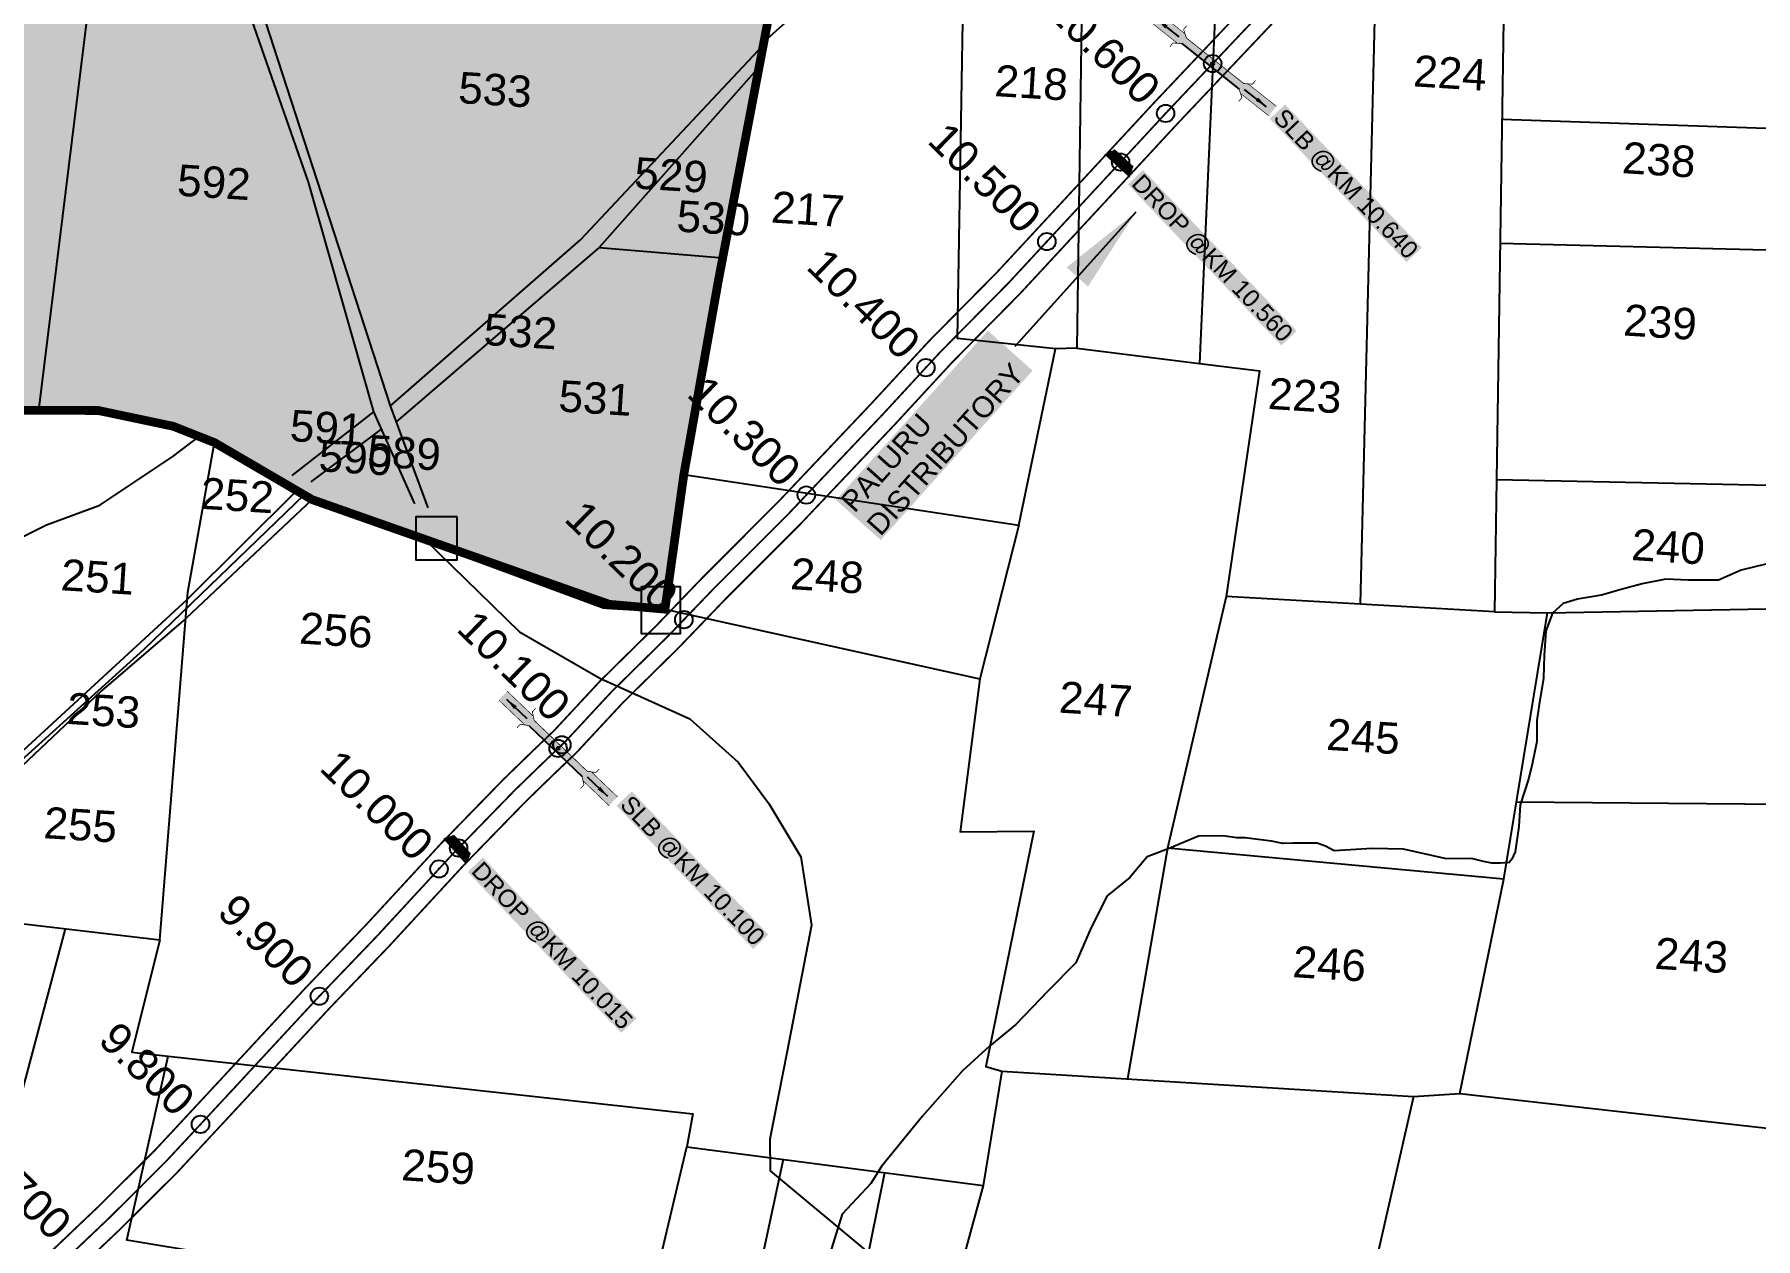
# Model space of a CAD drawing. Header units: inches. Extents: x 201618 to 222325, y 1599056 to 1612709.
# Drawn here: x 206832 to 207819, y 1605754 to 1606445 of the extents above; entities that cross this region are included whole.
import ezdxf
from ezdxf.enums import TextEntityAlignment as Align

# ---------------------------------------------------------------- set-up
doc = ezdxf.new("R2010")
doc.units = ezdxf.units.IN
doc.header["$LTSCALE"] = 15
doc.header["$MEASUREMENT"] = 0
doc.header["$PDMODE"] = 32
doc.header["$PDSIZE"] = 10
doc.linetypes.add('ACAD_ISO02W100', pattern=[15, 12, -3])
doc.linetypes.add('HIDDEN2', pattern=[0.1875, 0.125, -0.0625])
for name, color, linetype in [('CANAL1', 7, 'Continuous'), ('CSMark', 72, 'Continuous'), ('PLOT', 7, 'Continuous'), ('PLOTS NO', 7, 'Continuous'), ('RE REMARKS', 7, 'Continuous'), ('ROAD', 1, 'Continuous'), ('STREAM', 4, 'Continuous'), ('STRUCTURE', 5, 'Continuous'), ('text2', 7, 'Continuous'), ('VILLAGE BOUNDARY STONES', 1, 'Continuous'), ('VILLAGE BOUNDAY', 5, 'Continuous'), ('WUA-12', 3, 'Continuous')]:
    doc.layers.add(name, color=color, linetype=linetype)
doc.styles.get("Standard").update_dxf_attribs({"font": 'arial.ttf'})
doc.dimstyles.get("Standard").update_dxf_attribs({"dimtxt": 0.18, "dimasz": 0.18, "dimexe": 0.18, "dimexo": 0.0625, "dimgap": 0.09, "dimtad": 0, "dimtih": 1, "dimtoh": 1, "dimdec": 4, "dimzin": 0, "dimdsep": 46, "dimtxsty": 'Standard', "dimcen": 0.09, "dimadec": 0, "dimazin": 0, "dimtfac": 1, "dimtdec": 4, "dimtofl": 0, "dimtmove": 0, "dimatfit": 3, "dimfxl": 1, "dimtolj": 1, "dimtzin": 0, "dimarcsym": 0})

# ---------------------------------------------------------------- blocks, each defined once
blk = doc.blocks.new('DROP')
h = blk.add_hatch()
h.set_pattern_fill('ANSI31', color=1, scale=10, angle=45)
h.set_pattern_definition([(90, (-324.4107, -25.7687), (-1.25, 0), [])])
h.paths.add_polyline_path([(-9.9, -4.3), (-13.8, 4.1), (13.8, 4.1), (10.2, -4.3)])
at = {"layer": 'STRUCTURE', "color": 5, "const_width": 0.49}
blk.add_lwpolyline([(-9.9, -4.3), (-13.8, 4.1), (13.8, 4.1), (10.2, -4.3), (-9.9, -4.3)], dxfattribs=at)
at = {"layer": 'STRUCTURE', "color": 5}
blk.add_circle((0, 0), 1.33, dxfattribs=at)
blk = doc.blocks.new('SLB')
at = {"layer": 'STRUCTURE'}
h = blk.add_hatch(dxfattribs=at)
h.set_pattern_fill('DOTS', color=6, scale=20, angle=320.3722, style=0)
h.set_pattern_definition([(320.372247934, (-159.4327, -72.9564), (1.2786241598, 0.5641323054), [0, -1.25])])
h.paths.add_polyline_path([(769699.5, 1706871.1), (769699.5, 1706861.1), (769729.1, 1706861.1), (769732.1, 1706863.1), (769792.1, 1706863.1), (769795.1, 1706861.1), (769824.7, 1706861.1), (769824.7, 1706871.1), (769795.1, 1706871.1), (769792.1, 1706869.1), (769732.1, 1706869.1), (769729.1, 1706871.1)])
at = {"layer": 'STRUCTURE', "color": 6, "linetype": 'ACAD_ISO02W100', "ltscale": 0.5, "const_width": 0.5}
for points in [[(769699.5, 1706871.1), (769729.1, 1706871.1)], [(769795.1, 1706871.1), (769824.7, 1706871.1)], [(769699.5, 1706861.1), (769729.1, 1706861.1)], [(769795.1, 1706861.1), (769824.7, 1706861.1)]]:
    blk.add_lwpolyline(points, dxfattribs=at)
at = {"layer": 'STRUCTURE', "color": 6, "const_width": 0.628}
for points in [[(769726.1, 1706877.1), (769726.1, 1706873.1), (769732.1, 1706869.1), (769792.1, 1706869.1), (769798.1, 1706873.1), (769798.1, 1706877.1)], [(769726.1, 1706855.1), (769726.1, 1706859.1), (769732.1, 1706863.1), (769792.1, 1706863.1), (769798.1, 1706859.1), (769798.1, 1706855.1)]]:
    blk.add_lwpolyline(points, dxfattribs=at)
at = {"layer": 'STRUCTURE', "color": 6}
blk.add_lwpolyline([(769732.1, 1706863.1), (769792.1, 1706863.1)], dxfattribs=at)
blk.add_lwpolyline([(769732.1, 1706863.1), (769792.1, 1706863.1)], dxfattribs=at)
at = {"layer": 'STRUCTURE', "color": 0}
blk.add_circle((769762.1, 1706866.1), 1.24, dxfattribs=at)
for points in [[(769703.8, 1706866), (769726.7, 1706866)], [(769818.6, 1706865.8), (769795.7, 1706865.8)]]:
    blk.add_leader(points, dimstyle='Standard', override={"dimasz": 10, "dimgap": 0.09, "dimtad": 0}, dxfattribs=at)

msp = doc.modelspace()

# ---------------------------------------------------------------- hatches: boundary and pattern name
at = {"layer": 'PLOTS NO', "true_color": 0xfeeab9}
h = msp.add_hatch(color=254, dxfattribs=at)
h.dxf.hatch_style = 1
h.paths.add_polyline_path([(205979.5, 1606260.42), (206034.38, 1606504.71), (206063.39, 1606602.7), (206088.77, 1606747.79), (206095.38, 1606767.18), (206159.39, 1606820.4), (206378.87, 1606740.66), (206428.65, 1606755.64), (206487.37, 1606803.49), (206531.73, 1606865.76), (206657.38, 1606960.14), (206774.11, 1607007.25), (206782.3, 1607014.2), (206890.55, 1607064.37), (207012.08, 1607063.88), (207090.31, 1607121.05), (207191.19, 1607131.45), (207296.84, 1607161.92), (207285.09, 1606911.15), (207289.99, 1606807.04), (207283.44, 1606647.08), (207253.3, 1606455.19), (207226.93, 1606316.89), (207204.61, 1606192.44), (207193.8, 1606115.28), (207158.8, 1606117.37), (207055.97, 1606155.41), (206991.53, 1606178.11), (206964.36, 1606194.08), (206935.51, 1606210.84), (206924.84, 1606215.24), (206910.16, 1606220.19), (206889.55, 1606224.53), (206869.16, 1606228.65), (206835.05, 1606229.12), (206799.88, 1606229.2), (206742.81, 1606228.83), (206699.48, 1606220.07), (206648.33, 1606210.28), (206510.46, 1606198.38), (206368.69, 1606243.89), (206258.65, 1606248.22), (206174.88, 1606251.71), (206128.43, 1606253.59), (206099.77, 1606254.03), (206047.69, 1606256.85)])

# ---------------------------------------------------------------- linework, layer by layer
at = {"layer": 'CANAL1', "color": 200, "const_width": 1}
for points in [[(206842.9, 1605747.85), (206869.38, 1605773.03), (206901.28, 1605804.82), (206939.47, 1605845.91), (206988.21, 1605898.56), (207022.53, 1605934.34), (207065.7, 1605981.16), (207101.4, 1606017.85), (207118.4, 1606034.36), (207130.29, 1606045.7), (207156.75, 1606074.2), (207188.78, 1606105.77), (207215.47, 1606133.52), (207258.81, 1606176.93), (207312.45, 1606233.56), (207345.27, 1606269.13), (207384.27, 1606308.62), (207424.95, 1606352.53), (207474.45, 1606406.01), (207539.47, 1606474.78)], [(206855.57, 1605735.07), (206881.94, 1605760.13), (206914.23, 1605792.31), (206952.66, 1605833.67), (207001.31, 1605886.22), (207035.64, 1605922.01), (207078.77, 1605968.78), (207114.12, 1606005.12), (207130.89, 1606021.39), (207143.11, 1606033.06), (207169.67, 1606061.66), (207201.59, 1606093.12), (207228.33, 1606120.92), (207271.72, 1606164.38), (207325.6, 1606221.26), (207358.3, 1606256.7), (207397.28, 1606296.18), (207438.16, 1606340.3), (207487.6, 1606393.72), (207552.59, 1606462.46)]]:
    msp.add_lwpolyline(points, dxfattribs=at)
at = {"layer": 'CANAL1', "color": 1, "linetype": 'HIDDEN2', "ltscale": 4, "const_width": 1}
msp.add_lwpolyline([(206849.24, 1605741.46), (206875.66, 1605766.58), (206907.75, 1605798.56), (206946.07, 1605839.79), (206994.76, 1605892.39), (207029.08, 1605928.18), (207072.23, 1605974.97), (207107.76, 1606011.49), (207124.64, 1606027.87), (207136.7, 1606039.38), (207163.21, 1606067.93), (207195.18, 1606099.44), (207221.9, 1606127.22), (207265.26, 1606170.65), (207319.03, 1606227.41), (207351.79, 1606262.92), (207390.77, 1606302.4), (207431.55, 1606346.41), (207481.03, 1606399.86), (207546.03, 1606468.62)], dxfattribs=at)
at = {"layer": 'PLOT'}
for points in [[(207058.08, 1606173.32), (207036.37, 1606231.98), (206935.08, 1606543.87), (206845.4, 1606795.08), (206782.32, 1607014.17), (207013.92, 1607038.99), (206998.37, 1606546.96), (206935.08, 1606543.87)], [(206088.77, 1606747.79), (206176.4, 1606736.83), (206172.22, 1606715.05), (206243.91, 1606702.78), (206428.65, 1606755.64), (206487.37, 1606803.49), (206815.15, 1606831.76), (206882.59, 1606651.06), (206925.69, 1606542.31), (206989.22, 1606360.29), (207026.64, 1606228.41), (207050.16, 1606175.68)], [(207366.03, 1606543.61), (207434.72, 1606600.67), (207429.89, 1606265.02), (207417.76, 1606264.59)], [(206925.69, 1606542.31), (206896.72, 1606525.88), (206865.51, 1606480.75), (206834.61, 1606229.28)], [(207396.69, 1606163.55), (207417.76, 1606264.59), (207361.57, 1606270.61), (207366.03, 1606543.61), (207250.59, 1606440.98)], [(207602.92, 1606539.13), (207512.68, 1606535.32), (207500.3, 1606256.22)], [(207592.51, 1606118.16), (207602.92, 1606539.13), (207675.83, 1606541.3), (207670.47, 1606189.39)], [(207036.37, 1606231.98), (207145.32, 1606327.1), (207250.2, 1606438.96)], [(207247.8, 1606426.38), (207156.12, 1606322.71), (207039.76, 1606222.83)], [(207875.69, 1606389.35), (207673.62, 1606396.21)], [(207156.12, 1606322.71), (207226.93, 1606316.89)], [(207672.54, 1606325.24), (207893.95, 1606319.74)], [(207429.89, 1606265.02), (207500.3, 1606256.22), (207534.61, 1606251.93), (207515.64, 1606122.61), (207481.9, 1605978.22), (207459.05, 1605845.87)], [(207026.64, 1606228.41), (206979.83, 1606191.95)], [(207031.09, 1606218.44), (206990.76, 1606188.4)], [(206657.06, 1605954.73), (206904.22, 1605925.65), (206920.27, 1606125.07), (206935.51, 1606210.84)], [(207204.61, 1606192.44), (207396.69, 1606163.55), (207374.39, 1606075.33)], [(207956.88, 1605821.69), (207994.05, 1606039.84), (208004.34, 1606092.44), (207981.89, 1606118.28), (207964.01, 1606145.82), (207938.95, 1606184), (207670.47, 1606189.39), (207669.37, 1606113.72), (207699.73, 1606113.28), (207981.89, 1606118.28)], [(206376.61, 1605630.13), (206456.09, 1605698.57), (206643.59, 1605899.22), (206719.5, 1605947.38), (206780.15, 1605992.31), (206919.93, 1606120.78), (206982.69, 1606183.28)], [(206991.53, 1606178.11), (206919.05, 1606109.94), (206870.83, 1606068.48), (206779.3, 1605982.19), (206728.34, 1605946.34), (206639.66, 1605883), (206578.41, 1605816.63), (206460.95, 1605694.28), (206378.06, 1605621.9)], [(207193.8, 1606115.28), (207374.39, 1606075.33), (207363.06, 1605987.64), (207405.31, 1605988.01), (207377.85, 1605852.93), (207386.91, 1605850.35), (207376.18, 1605784.71)], [(207669.37, 1606113.72), (207515.64, 1606122.61)], [(207674.66, 1605960.35), (207699.73, 1606113.28)], [(207987.57, 1606001.82), (207681.9, 1606004.51)], [(207649.54, 1605837.52), (207674.66, 1605960.35), (207481.9, 1605978.22)], [(206726.38, 1605466.93), (206850.15, 1605932.01)], [(206904.22, 1605925.65), (206888.17, 1605861.25), (207209.86, 1605825.84), (207206.29, 1605806.93), (207376.18, 1605784.71), (207354.74, 1605706.39), (207370.62, 1605697.7), (207286.53, 1605297.07)], [(207034.97, 1605728.48), (206885.19, 1605753.28), (206908.94, 1605858.97)], [(207386.91, 1605850.35), (207622.95, 1605835.71), (207561.1, 1605563.68)], [(207622.95, 1605835.71), (207649.54, 1605837.52), (207829.23, 1605817.3), (207911.61, 1605829.39), (207872.32, 1605630.56), (207708.95, 1605651.68), (207689.5, 1605502.89), (207677.69, 1605349.98), (207629.53, 1605355.15)], [(207099.27, 1605355.32), (207206.29, 1605806.93)], [(207261.55, 1605799.7), (207159.75, 1605325.13)], [(207221.16, 1605303.7), (207319.76, 1605792.09)]]:
    msp.add_lwpolyline(points, dxfattribs=at)
at = {"layer": 'ROAD'}
for points in [[(206986.89, 1606180.82), (206895.08, 1606092.13), (206781.99, 1605989.97), (206668.16, 1605908.75), (206632.19, 1605881.39), (206575.56, 1605819.6), (206457.36, 1605695.16), (206377.46, 1605625.34)], [(207055.97, 1606155.41), (207110.38, 1606102.35), (207156.37, 1606075.8), (207208.08, 1606052.42), (207235.74, 1606027.51), (207253.36, 1606003.88), (207271.63, 1605973.21), (207277.79, 1605933.98), (207263.78, 1605861.74), (207254, 1605811.3), (207254.02, 1605793.11), (207313.46, 1605743.63), (207438.21, 1605621.65), (207519.3, 1605525.49), (207580.86, 1605459.55), (207669.21, 1605326.17), (207697.52, 1605301.39), (207762.29, 1605193.38)]]:
    msp.add_lwpolyline(points, dxfattribs=at)
at = {"layer": 'STREAM'}
for points in [[(206534.41, 1606122.3), (206562.72, 1606132.13), (206578.29, 1606132.14), (206589.44, 1606132.15), (206599.11, 1606136.37), (206617.41, 1606133.65), (206634.87, 1606133.67), (206651.5, 1606133.69), (206667.27, 1606131.39), (206683.46, 1606135.19), (206702.36, 1606136.48), (206719.22, 1606138.37), (206741.52, 1606140.32), (206754.79, 1606139.26), (206776.01, 1606140.05), (206790.83, 1606144.06), (206804.05, 1606148.08), (206822.73, 1606155.43), (206839.28, 1606163.71), (206869.8, 1606175.01), (206911.72, 1606202.78), (206926.68, 1606214.32)], [(207832.03, 1606142.85), (207810.83, 1606137.64), (207797.85, 1606132.01), (207780.54, 1606131.99), (207767.56, 1606132.41), (207754.15, 1606129.8), (207741.17, 1606126.33), (207730.78, 1606123.3), (207716.94, 1606121.12), (207708.72, 1606118.52), (207702.67, 1606112.9), (207698.78, 1606102.95), (207697.93, 1606088.69), (207697.51, 1606075.72), (207694.93, 1606060.59), (207693.64, 1606051.52), (207693.65, 1606039.41), (207691.07, 1606026.45), (207688.91, 1606017.8), (207684.17, 1606003.1), (207683.31, 1605990.57), (207681.17, 1605976.02), (207679.37, 1605971.94), (207677.83, 1605970.01), (207672.82, 1605969.53), (207667.87, 1605969.53), (207663.12, 1605970.59), (207656.23, 1605972.19), (207641.79, 1605972.04), (207634.23, 1605973.77), (207617.16, 1605977.72), (207599.24, 1605977.92), (207577.56, 1605976.72), (207572.52, 1605979.39), (207567.79, 1605981), (207553.73, 1605981.09), (207548.05, 1605980.87), (207541.61, 1605982.26), (207533.99, 1605983.22), (207526.37, 1605984.17), (207521.75, 1605984.17), (207513.6, 1605985.36), (207499.6, 1605985), (207483.2, 1605978.25), (207470.25, 1605973.24), (207460.41, 1605961.32), (207447.42, 1605950.8), (207438.16, 1605932.68), (207429.33, 1605912.36), (207413.43, 1605896.44), (207394.88, 1605876.99), (207379.86, 1605864.61), (207364.39, 1605850.47), (207341.43, 1605824.39), (207318.02, 1605795.66), (207311.84, 1605785.94), (207295.38, 1605768.18), (207288.41, 1605745.53)]]:
    msp.add_lwpolyline(points, dxfattribs=at)
at = {"layer": 'text2', "color": 3}
for p in [(207507.83, 1606428.22), (207455, 1606371.74), (207132.53, 1606035.4), (207075.46, 1605978.29)]:
    msp.add_point(p, dxfattribs=at)
at = {"layer": 'text2', "color": 2, "linetype": 'Continuous'}
for p in [(207480.83, 1606399.65), (207412.75, 1606326.12), (207343.39, 1606253.82), (207274.83, 1606180.75), (207204.62, 1606109.25), (207134.72, 1606037.49), (207064.23, 1605966.3), (206995.61, 1605893.28), (206927.48, 1605819.8)]:
    msp.add_point(p, dxfattribs=at)
at = {"layer": 'VILLAGE BOUNDARY STONES'}
for points in [[(207074.71, 1606168.28), (207050.97, 1606168.26), (207051, 1606143.55), (207074.73, 1606143.57)], [(207180.34, 1606128.29), (207202.56, 1606128.31), (207202.59, 1606101.08), (207180.37, 1606101.06)]]:
    msp.add_lwpolyline(points, close=True, dxfattribs=at)
at = {"layer": 'VILLAGE BOUNDAY', "linetype": 'ACAD_ISO02W100', "ltscale": 0.2, "const_width": 5}
msp.add_lwpolyline([(207461.01, 1608131.43), (207387.21, 1607702.63), (207338.84, 1607419.09), (207297.51, 1607176.24), (207285.09, 1606911.15), (207289.99, 1606807.04), (207289.12, 1606687.51), (207283.44, 1606647.08), (207253.3, 1606455.19), (207224.33, 1606303.27), (207204.61, 1606192.44), (207193.8, 1606115.28), (207161.91, 1606118.08), (206991.53, 1606178.11), (206935.51, 1606210.84), (206911.83, 1606220.19), (206868.34, 1606229.37), (206740.62, 1606229.05), (206649.08, 1606211.68), (206592.77, 1606205.17), (206510.46, 1606198.38), (206510.46, 1606198.38), (206368.69, 1606243.89)], dxfattribs=at)
at = {"layer": 'WUA-12', "color": 15, "const_width": 4}
msp.add_lwpolyline([(206782.3, 1607014.2), (206890.55, 1607064.37), (207012.08, 1607063.88), (207090.31, 1607121.05), (207191.19, 1607131.45), (207296.84, 1607161.92), (207285.09, 1606911.15), (207289.99, 1606807.04), (207283.44, 1606647.08), (207253.3, 1606455.19), (207226.93, 1606316.89), (207204.61, 1606192.44), (207193.8, 1606115.28), (207158.8, 1606117.37), (207055.97, 1606155.41), (206991.53, 1606178.11), (206964.36, 1606194.08), (206935.51, 1606210.84), (206924.84, 1606215.24), (206910.16, 1606220.19), (206889.55, 1606224.53), (206869.16, 1606228.65), (206835.05, 1606229.12), (206799.88, 1606229.2)], dxfattribs=at)
at = {"layer": 'WUA-12', "const_width": 3}
msp.add_lwpolyline([(206782.3, 1607014.2), (206890.55, 1607064.37), (207012.08, 1607063.88), (207090.31, 1607121.05), (207191.19, 1607131.45), (207296.84, 1607161.92), (207285.09, 1606911.15), (207289.99, 1606807.04), (207283.44, 1606647.08), (207253.3, 1606455.19), (207226.93, 1606316.89), (207204.61, 1606192.44), (207193.8, 1606115.28), (207158.8, 1606117.37), (207055.97, 1606155.41), (206991.53, 1606178.11), (206964.36, 1606194.08), (206935.51, 1606210.84), (206924.84, 1606215.24), (206910.16, 1606220.19), (206889.55, 1606224.53), (206869.16, 1606228.65), (206835.05, 1606229.12), (206799.88, 1606229.2)], dxfattribs=at)

# ---------------------------------------------------------------- block references
for p, xscale, yscale, zscale, rotation in [((207455, 1606371.74), 0.7000000000000001, 0.7000000000000001, 0.7000000000000001, 137.5678809288081), ((207075.46, 1605978.29), 0.7, 0.7, 0.7, 131.6012799622036)]:
    msp.add_blockref('DROP', p, dxfattribs=dict(xscale=xscale, yscale=yscale, zscale=zscale, rotation=rotation))
at = {"layer": 'STRUCTURE', "color": 0}
for p, xscale, yscale, zscale, rotation in [((-957798.91, 1006458.48), 0.7, 0.7, 0.7, 321.5165361677001), ((-1008678.84, 1116437.4), 0.7000000000000001, 0.7000000000000001, 0.7000000000000001, 316.2086837625144)]:
    msp.add_blockref('SLB', p, dxfattribs=dict(at, xscale=xscale, yscale=yscale, zscale=zscale, rotation=rotation))

# ---------------------------------------------------------------- texts
at = {"layer": 'CSMark', "color": 1}
for s, p in [('10.600', (207418.03, 1606463.38)), ('10.500', (207349.75, 1606389.64)), ('10.400', (207280.39, 1606317.34)), ('10.300', (207211.83, 1606244.27)), ('10.200', (207141.62, 1606172.77)), ('10.100', (207079.79, 1606109.69)), ('10.000', (207001.23, 1606029.81)), ('9.900', (206942.52, 1605947.1)), ('9.800', (206874.39, 1605873.62)), ('9.700', (206803.79, 1605802.55))]:
    msp.add_text(s, height=18, rotation=315.7011, dxfattribs=at).set_placement(p, align=Align.MIDDLE_LEFT)
at = {"layer": 'PLOTS NO'}
for s, p in [('224', (207622.45, 1606415.2)), ('533', (207074.95, 1606405.63)), ('218', (207382.37, 1606409.61)), ('238', (207742.17, 1606365.42)), ('529', (207175.82, 1606356.67)), ('592', (206913.75, 1606352.52)), ('217', (207254.29, 1606337.09)), ('530', (207200.1, 1606331.97)), ('532', (207089.49, 1606266.91)), ('239', (207742.9, 1606272.31)), ('531', (207132.41, 1606228.75)), ('223', (207539.21, 1606230.18)), ('591', (206978.36, 1606211.77)), ('589', (207022.83, 1606197.38)), ('590', (206994.91, 1606194.48)), ('252', (206927.08, 1606172.9)), ('240', (207747.5, 1606143.5)), ('251', (206847.04, 1606126.17)), ('248', (207265.32, 1606126.79)), ('256', (206983.73, 1606095.61)), ('253', (206850.46, 1606049.53)), ('247', (207419.34, 1606055.99)), ('245', (207572.66, 1606034.64)), ('255', (206837.17, 1605983.98)), ('243', (207760.86, 1605909.07)), ('246', (207553.26, 1605904.26)), ('259', (207042.32, 1605787.76))]:
    msp.add_text(s, height=18, rotation=356.38964, dxfattribs=at).set_placement(p)
at = {"layer": 'STRUCTURE', "color": 5, "attachment_point": 1, "bg_fill": 1, "box_fill_scale": 1.1, "bg_fill_color": 7, "bg_fill_true_color": 16777215, "bg_fill_transparency": 0}
for s, insert, char_height, width, rotation in [('SLB @KM 10.640', (207549.29, 1606403.35), 10, 111.4643, 313.63342), ('DROP @KM 10.560', (207467.87, 1606365.76), 10, 125.5297, 313.63342), ('{\\C1;PALURU DISTRIBUTORY }', (207293.54, 1606177.99), 12, 128.0831, 48.13732), ('SLB @KM 10.100', (207174.72, 1606009.38), 10, 111.4643, 313.63342), ('DROP @KM 10.015', (207089.38, 1605971.43), 10, 125.5297, 313.63342)]:
    msp.add_mtext(s, dxfattribs=dict(at, insert=insert, char_height=char_height, width=width, rotation=rotation))

# ---------------------------------------------------------------- leaders
at = {"layer": 'RE REMARKS', "color": 1}
msp.add_leader([(207463.67, 1606342.98), (207394.36, 1606265.97)], dimstyle='Standard', override={"dimasz": 50}, dxfattribs=at)

doc.saveas('drawing.dxf')
